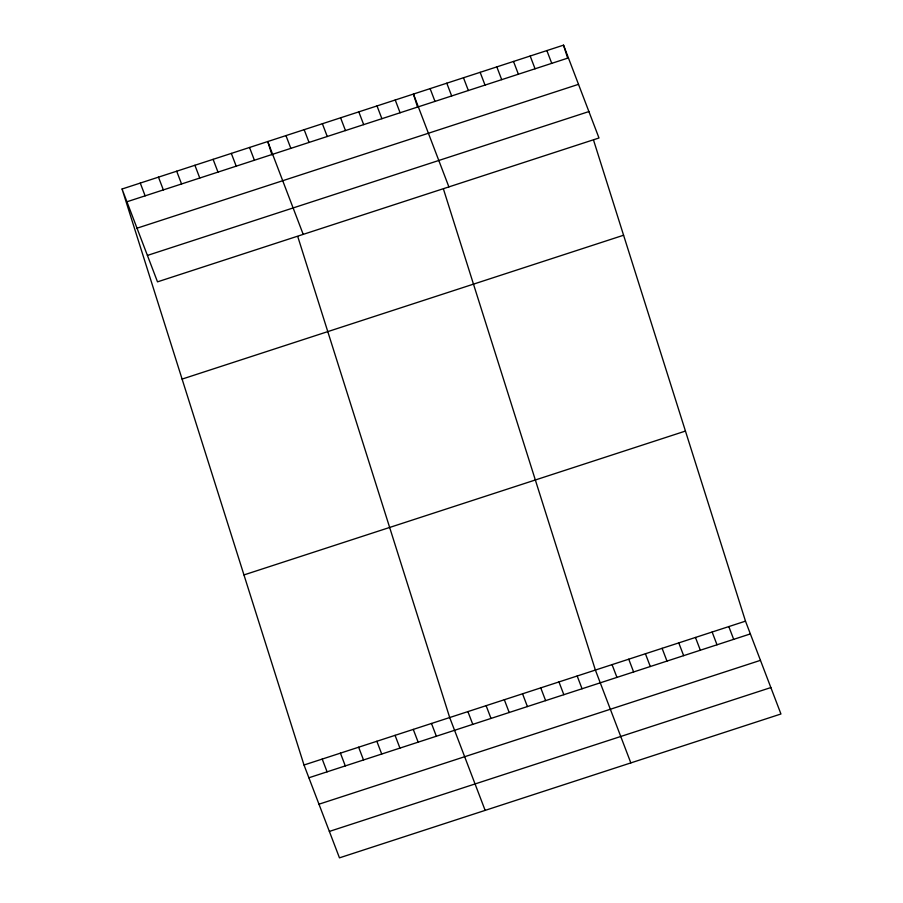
<?xml version="1.0" encoding="UTF-8"?>
<svg xmlns="http://www.w3.org/2000/svg" width="903" height="903" viewBox="0 0 903 903"><rect width="100%" height="100%" fill="white"/><g stroke="black" fill="none" stroke-linecap="round" stroke-linejoin="round"><path stroke-width="1.35" d="M122.052 189.009L563.54 45.15L598.994 137.99L157.506 281.849L122.052 189.009L304.006 765.01L339.46 857.85L780.948 713.991L745.494 621.151L593.564 140.191M126.928 201.775L568.416 57.916M137.019 228.199L578.507 84.34M147.415 255.425L588.903 111.566M182.101 379.091L623.589 235.231M243.957 574.929L685.445 431.07M304.006 765.01L745.494 621.151M308.871 777.776L750.37 633.917M318.962 804.201L760.461 660.341M329.369 831.426L770.857 687.567M546.868 50.579L551.744 63.345M530.185 56.02L535.061 68.786M513.514 61.449L518.378 74.215M728.811 626.58L733.688 639.347M496.831 66.89L501.707 79.656M712.14 632.021L717.005 644.787M480.148 72.319L485.024 85.085M695.457 637.45L700.333 650.216M463.476 77.76L468.352 90.526M678.774 642.891L683.65 655.657M446.793 83.189L451.669 95.955M662.102 648.32L666.978 661.086M430.121 88.629L434.986 101.396M645.419 653.761L650.295 666.516M448.893 186.91L413.439 94.059L417.604 107.265M628.748 659.19L633.613 671.956M612.065 664.631L616.941 677.385M395.232 99.996L400.097 112.762M630.836 762.9L595.382 670.06L443.463 189.099M377.014 105.933L381.89 118.699M577.175 675.997L582.051 688.763M358.807 111.859L363.683 124.625M558.957 681.923L563.833 694.689M340.589 117.796L345.465 130.563M540.75 687.86L545.626 700.626M322.382 123.734L327.258 136.5M522.544 693.797L527.408 706.564M304.164 129.671L309.04 142.437M504.325 699.735L509.202 712.501M285.958 135.597L290.834 148.363M486.119 705.661L490.995 718.427M303.205 234.374L267.751 141.534L271.916 154.74M467.901 711.598L472.777 724.364M249.533 147.471L254.409 160.237M485.148 810.375L449.694 717.535L297.764 236.575M231.326 153.408L236.202 166.163M431.487 723.472L436.352 736.227M213.108 159.334L217.984 172.101M413.269 729.398L418.145 742.164M194.901 165.272L199.777 178.038M395.062 735.335L399.939 748.102M176.683 171.209L181.559 183.975M376.844 741.273L381.721 754.039M158.476 177.146L163.353 189.901M358.638 747.21L363.514 759.965M140.27 183.072L145.135 195.838M340.42 753.136L345.296 765.902M322.213 759.073L327.089 771.839M563.54 45.15L567.716 58.345"/></g></svg>
